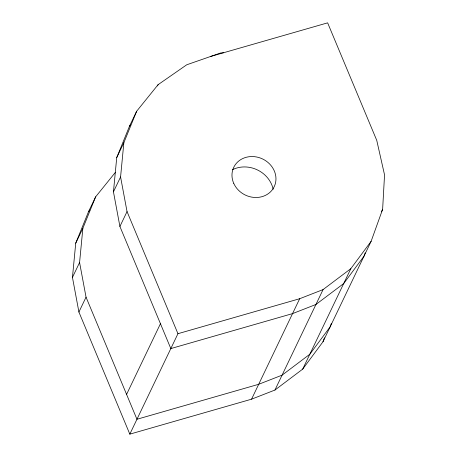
<?xml version="1.0" encoding="UTF-8"?>
<svg xmlns="http://www.w3.org/2000/svg" width="457" height="457" viewBox="0 0 457 457"><rect width="100%" height="100%" fill="white"/><g stroke="black" fill="none" stroke-linecap="round" stroke-linejoin="round"><path stroke-width="0.69" d="M115.313 172.449L95.656 196.813L88.527 211.694L75.731 243.17L72.452 277.399L78.912 312.045L129.822 434.15L251.556 399.184L274.943 390.044L302.677 369.147L322.99 341.767L371.124 241.313L382.629 209.317L384.548 174.888L376.751 140.373L327.635 22.85L210.608 56.468M331.319 323.556L330.12 326.886L309.806 354.266L282.072 375.163L258.685 384.297L136.951 419.269L86.042 297.164L79.581 262.518L82.86 228.289L95.656 196.813M365.189 252.864L363.989 256.194L343.675 283.574L315.941 304.471L292.554 313.611L170.821 348.577L119.911 226.478L113.45 191.826L116.729 157.602L129.525 126.126L136.654 111.24L158.099 84.665L186.73 64.791L220.594 52.983L223.553 52.749M129.822 434.15L177.95 333.696L127.04 211.591L120.579 176.945L123.858 142.715L136.654 111.24M322.99 341.767L324.43 337.769M75.731 243.17L82.86 228.289M116.729 157.602L123.858 142.715M157.505 85.905L158.099 84.665M72.452 277.399L79.581 262.518M113.45 191.826L120.579 176.945M78.912 312.045L86.042 297.164M119.911 226.478L127.04 211.591M126.583 394.391L160.453 323.705M251.556 399.184L299.683 298.724L323.07 289.589L350.81 268.693L371.124 241.313M274.943 390.044L323.07 289.589M302.677 369.147L350.81 268.693M381.441 211.802L382.629 209.317M129.525 126.126L130.422 125.018M88.527 211.694L89.869 210.037M177.95 333.696L299.683 298.724M232.533 169.673A27.357 24.398 25.6 0 1 273.155 189.255M233.75 183.383A22.433 20.005 25.6 0 0 271.589 190.695A22.433 20.005 25.6 0 0 256.571 156.98A22.433 20.005 25.6 0 0 233.75 183.383"/></g></svg>
